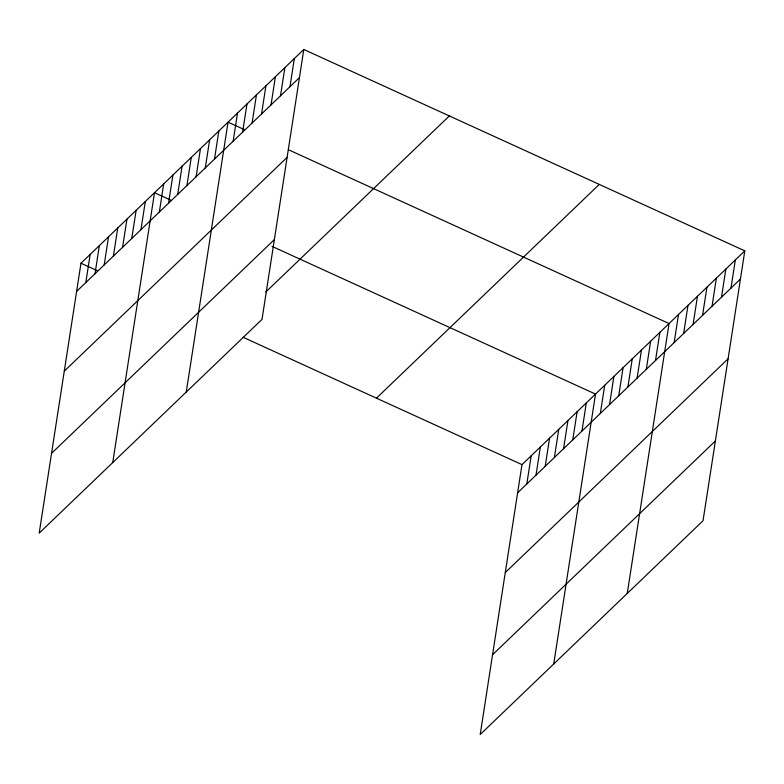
<?xml version="1.0" encoding="UTF-8"?>
<svg xmlns="http://www.w3.org/2000/svg" width="784" height="784" viewBox="0 0 784 784"><rect width="100%" height="100%" fill="white"/><g stroke="black" fill="none" stroke-linecap="round" stroke-linejoin="round"><path stroke-width="1.18" d="M303.8 49.48L80.977 263.238L39.2 533.13L262.013 319.372L303.8 49.48L744.8 250.87L703.023 520.762L480.2 734.52L521.987 464.628L744.8 250.87M85.819 282.563L90.17 254.418M95.011 273.743L99.362 245.598M104.194 264.923L108.555 236.788M113.386 256.113L117.747 227.968M122.578 247.293L126.939 219.148M131.771 238.473L136.132 210.328M140.963 229.653L145.314 201.517M112.729 462.589L154.507 192.697L170.677 200.077M159.348 212.023L163.699 183.877M168.54 203.203L172.892 175.057M177.723 194.383L182.084 166.247M186.915 185.573L191.276 157.427M196.108 176.753L200.469 148.607M205.3 167.933L209.661 139.787M214.493 159.113L218.844 130.977M186.259 392.049L228.036 122.157L244.206 129.546M233.152 141.218L237.513 113.072M242.619 132.133L246.98 103.988M252.095 123.049L256.446 94.903M261.562 113.964L265.923 85.819M271.029 104.88L275.39 76.734M280.505 95.795L284.857 67.649M289.972 86.71L294.323 58.565M526.819 483.953L531.18 455.818M536.011 475.143L540.362 446.998M545.203 466.323L549.555 438.178M554.396 457.503L558.747 429.358M563.578 448.683L567.939 420.547M572.771 439.873L577.132 411.727M581.963 431.053L586.324 402.907M553.729 663.979L595.517 394.087L272.009 246.362M600.348 413.413L604.709 385.277M609.54 404.603L613.892 376.457M618.733 395.783L623.084 367.637M627.925 386.963L632.276 358.817M637.108 378.143L641.469 350.007M646.3 369.333L650.661 341.187M655.493 360.513L659.854 332.367M627.259 593.439L669.046 323.547L288.404 149.724M674.152 342.608L678.513 314.462M683.628 333.523L687.98 305.378M693.095 324.439L697.456 296.293M702.562 315.354L706.923 287.209M712.039 306.27L716.39 278.124M721.505 297.185L725.857 269.039M730.972 288.1L735.333 259.955M76.626 291.383L299.439 77.626M64.278 371.155L287.091 157.398M51.548 453.348L274.371 239.59M265.786 292.02L449.33 115.944M376.457 398.174L599.27 184.416M517.626 492.773L740.439 279.016M505.278 572.555L728.091 358.798M492.548 654.748L715.371 440.99M80.977 263.238L97.147 270.617M243.167 337.306L521.987 464.628"/></g></svg>
